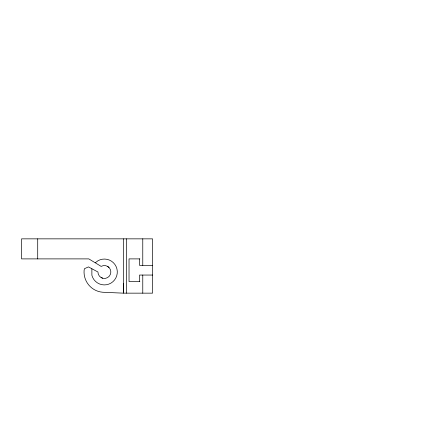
<?xml version="1.0" encoding="UTF-8"?>
<svg xmlns="http://www.w3.org/2000/svg" width="431" height="431" viewBox="0 0 431 431"><rect width="100%" height="100%" fill="white"/><g stroke="black" fill="none" stroke-linecap="round" stroke-linejoin="round"><path stroke-width="0.65" d="M123.374 283.28L123.374 293.155L152.552 293.155L152.552 238.849L21.55 238.849L21.55 258.891L88.813 258.891L101.145 266.385A6.465 6.465 0 0 1 110.455 269.774A6.465 6.465 0 0 1 105.498 278.351A6.465 6.465 0 0 1 97.912 271.983L88.484 266.913L84.454 268.685L84.115 270.237A20.338 20.338 0 0 0 102.626 292.245L123.374 293.155L123.374 238.849M95.407 262.711L97.912 260.787A12.93 12.93 0 0 1 116.095 266.52A12.93 12.93 0 0 1 108.801 284.131A12.93 12.93 0 0 1 91.889 275.328L91.857 268.852M139.876 258.891L129.031 258.891L129.031 281.518L139.876 281.518M152.552 265.356L139.536 265.356L139.536 258.891M152.552 275.053L139.536 275.053L139.536 281.518M101.145 277.58L102.702 278.227M107.61 266.385L108.951 267.414M142.769 238.849L142.769 265.356M142.769 275.053L142.769 293.155M126.606 238.849L126.606 293.155M37.712 238.849L37.712 258.891"/></g></svg>
